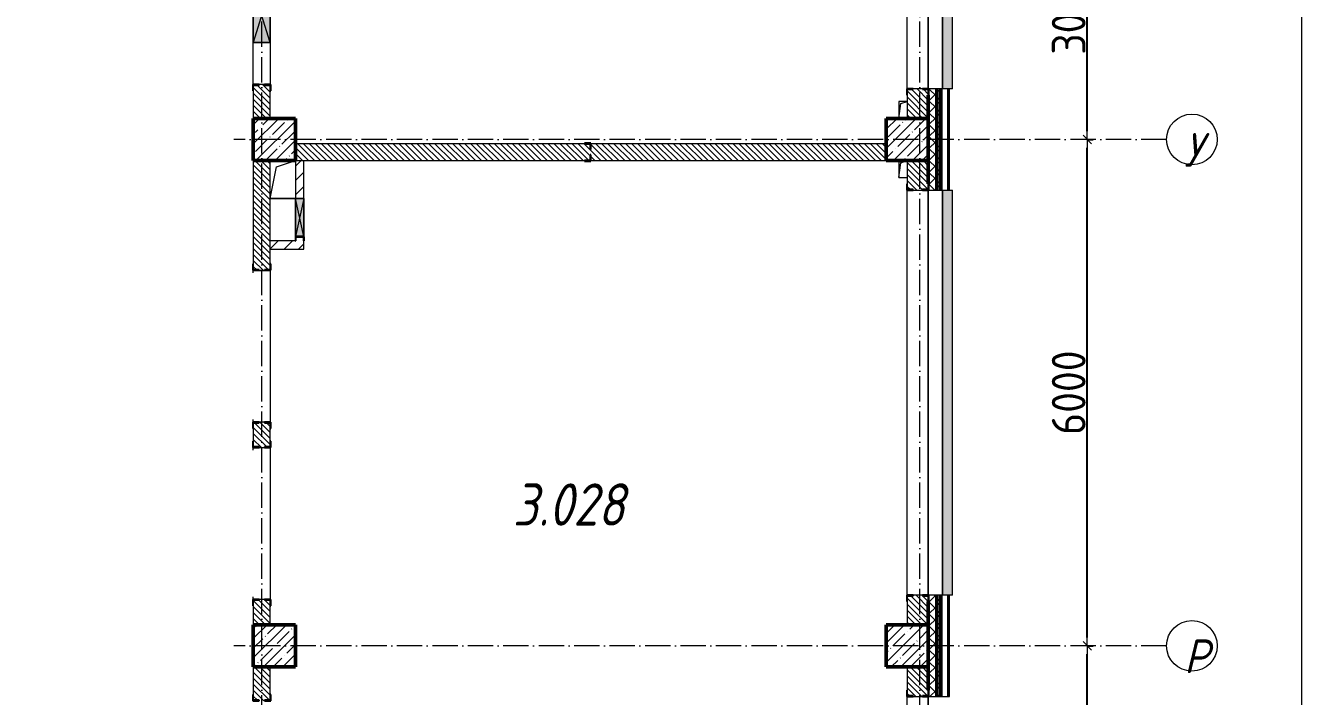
# Model space of a CAD drawing. Header units: millimetres. Extents: x -213536 to 1564669, y -45299 to 942238.
# Drawn here: x 232979 to 248102, y 486747 to 494697 of the extents above; entities that cross this region are included whole.
import ezdxf

# ---------------------------------------------------------------- set-up
doc = ezdxf.new("R2010")
doc.units = ezdxf.units.MM
doc.linetypes.add('50_200_ШТРИХ_1Т_ш5_п1_п1_', pattern=[700, 500, -100, 0, -100])
for name, color, linetype, lineweight in [('A-____-____-DIMS', 7, 'Continuous', 9), ('A-DETL-GENF-OTLN', 7, 'Continuous', 9), ('A-FLOR-____-OTLN', 7, 'Continuous', 9), ('A-GENM-____-MCUT', 7, 'Continuous', 25), ('A-GENM-____-OTLN', 7, 'Continuous', 9), ('A-GENM-____-OTLN-1', 7, 'Continuous', 25), ('A-GLAZ-____-OTLN', 7, 'Continuous', 9), ('A-WALL-____-MCUT-2', 7, 'Continuous', 50), ('A-WALL-____-MCUT-3', 7, 'Continuous', 9), ('A-WALL-____-OTLN', 7, 'Continuous', 9), ('A-WALL-____-PATT-1', 7, 'Continuous', 9), ('A-WALL-FNSH-MCUT-1', 7, 'Continuous', 9), ('I-WALL-____-OTLN', 7, 'Continuous', 9), ('S-COLS-____-MCUT', 7, 'Continuous', 50), ('S-COLS-____-OTLN', 7, 'Continuous', 9), ('S-GRID-____-IDEN', 7, 'Continuous', 9), ('S-GRID-____-OTLN-1', 7, '50_200_ШТРИХ_1Т_ш5_п1_п1_', 9), ('Марки помещений', 7, 'Continuous', 9)]:
    doc.layers.add(name, color=color, linetype=linetype, lineweight=lineweight)
doc.layers.add('A-GLAZ-____-OTLN-1', color=7, linetype='Continuous', lineweight=9, true_color=0xc0c0c0)
doc.styles.add('ISOCPEUR_I', font='isocpeui.ttf', dxfattribs={"width": 0.9, "height": 2.5})
doc.styles.add('ISOCPEUR_I_2', font='isocpeui.ttf', dxfattribs={"width": 0.85, "height": 2.3})
doc.styles.add('СПДС', font='isocpeur.ttf', dxfattribs={"width": 0.9})
doc.dimstyles.new('Размера А3', dxfattribs={"dimtxt": 200, "dimasz": 100, "dimexe": 70, "dimexo": 100, "dimgap": 20, "dimtad": 1, "dimdec": 0, "dimrnd": 10, "dimzin": 0, "dimdsep": 46, "dimtxsty": 'СПДС', "dimblk": 'ARROWHEAD_6', "dimcen": 1, "dimclrd": 256, "dimclre": 256, "dimclrt": 256, "dimazin": 0, "dimtfac": 1, "dimtdec": 0, "dimtmove": 2, "dimatfit": 3, "dimfxl": 1, "dimtolj": 1, "dimtzin": 0, "dimarcsym": 0})
pattern_1 = [(45, (142429.06, 459015.94), (-70.71068, 70.71068), []), (135, (142429.06, 459015.94), (-70.71068, -70.71068), [])]
pattern_2 = [(135, (142429.057, 459015.94), (-35.35534, -35.35534), [])]
pattern_3 = [(45, (142429.06, 459015.94), (-84.85281, 84.85281), [])]

# ---------------------------------------------------------------- blocks, each defined once
blk = doc.blocks.new('BSC_Колонна _Прямоугольная - 500х500-V33-АР1_План отверстий 3 этажа в осях 1-64_А-ГГ')
at = {"layer": 'S-COLS-____-OTLN'}
h = blk.add_hatch(dxfattribs=at)
h.set_pattern_fill('FP_70', color=256, style=0, pattern_type=2)
h.set_pattern_definition([(45, (-101000, -34331.04), (-114.04925, 114.04925), []), (45, (-100885.95, -34331.04), (-114.04925, 114.04925), [201.613, -40.323, 3.353, -36.97])])
h.paths.add_polyline_path([(-250, -250), (250, -250), (250, 250), (-250, 250), (-250, -56)], flags=0)
at = {"layer": 'S-COLS-____-MCUT'}
for p, q in [((250, 250), (-250, 250)), ((-250, 250), (-250, -250)), ((250, -250), (250, 250)), ((-250, -250), (250, -250))]:
    blk.add_line(p, q, dxfattribs=at)
blk = doc.blocks.new('BSC_Колонна _Прямоугольная - 500х500-V34-АР1_План отверстий 3 этажа в осях 1-64_А-ГГ')
at = {"layer": 'S-COLS-____-OTLN'}
h = blk.add_hatch(dxfattribs=at)
h.set_pattern_fill('FP_71', color=256, style=0, pattern_type=2)
h.set_pattern_definition([(45, (-93500, -34331.04), (-114.04925, 114.04925), []), (45, (-93385.95, -34331.04), (-114.04925, 114.04925), [201.613, -40.323, 3.353, -36.97])])
h.paths.add_polyline_path([(-250, -250), (250, -250), (250, 250), (-250, 250)], flags=0)
at = {"layer": 'S-COLS-____-MCUT'}
for p, q in [((250, 250), (-250, 250)), ((-250, 250), (-250, -250)), ((250, -250), (250, 250)), ((-250, -250), (250, -250))]:
    blk.add_line(p, q, dxfattribs=at)
blk = doc.blocks.new('BSC_Колонна _Прямоугольная - 500х500-V39-АР1_План отверстий 3 этажа в осях 1-64_А-ГГ')
at = {"layer": 'S-COLS-____-OTLN'}
h = blk.add_hatch(dxfattribs=at)
h.set_pattern_fill('FP_76', color=256, style=0, pattern_type=2)
h.set_pattern_definition([(45, (-101000, -28331.04), (-114.04925, 114.04925), []), (45, (-100885.95, -28331.04), (-114.04925, 114.04925), [201.613, -40.323, 3.353, -36.97])])
h.paths.add_polyline_path([(-250, -250), (250, -250), (250, 250), (-250, 250), (-250, -76)], flags=0)
at = {"layer": 'S-COLS-____-MCUT'}
for p, q in [((250, 250), (-250, 250)), ((-250, 250), (-250, -250)), ((250, -250), (250, 250)), ((-250, -250), (250, -250))]:
    blk.add_line(p, q, dxfattribs=at)
blk = doc.blocks.new('BSC_Колонна _Прямоугольная - 500х500-V40-АР1_План отверстий 3 этажа в осях 1-64_А-ГГ')
at = {"layer": 'S-COLS-____-OTLN'}
h = blk.add_hatch(dxfattribs=at)
h.set_pattern_fill('FP_77', color=256, style=0, pattern_type=2)
h.set_pattern_definition([(45, (-93500, -28331.04), (-114.04925, 114.04925), []), (45, (-93385.95, -28331.04), (-114.04925, 114.04925), [201.613, -40.323, 3.353, -36.97])])
h.paths.add_polyline_path([(-250, -250), (250, -250), (250, 250), (-250, 250), (-250, -76)], flags=0)
at = {"layer": 'S-COLS-____-MCUT'}
for p, q in [((250, 250), (-250, 250)), ((-250, 250), (-250, -250)), ((250, -250), (250, 250)), ((-250, -250), (250, -250))]:
    blk.add_line(p, q, dxfattribs=at)
blk = doc.blocks.new('Фахверк_СКБ_Уголок - 250_2700-27497298-АР1_План отверстий 3 этажа в осях 1-64_А-ГГ')
at = {"layer": 'A-GENM-____-MCUT'}
for p, q in [((200, 181), (125, 181)), ((125, 181), (125, 106)), ((131, 106), (131, 175)), ((131, 175), (200, 175)), ((200, 175), (200, 181)), ((125, 106), (131, 106)), ((131, -6), (125, -6)), ((125, -6), (125, -81)), ((125, -81), (200, -81)), ((131, -75), (131, -6)), ((200, -75), (131, -75)), ((200, -81), (200, -75))]:
    blk.add_line(p, q, dxfattribs=at)
blk = doc.blocks.new('Фахверк_СКБ_Уголок - 200_3550-28267367-АР1_План отверстий 3 этажа в осях 1-64_А-ГГ')
at = {"layer": 'A-GENM-____-MCUT'}
for p, q in [((200, 156), (125, 156)), ((125, 156), (125, 81)), ((200, 150), (200, 156)), ((125, 81), (131, 81)), ((131, 19), (125, 19)), ((125, 19), (125, -56)), ((131, 81), (131, 150)), ((131, 150), (200, 150)), ((131, -50), (131, 19)), ((125, -56), (200, -56)), ((200, -50), (131, -50)), ((200, -56), (200, -50))]:
    blk.add_line(p, q, dxfattribs=at)
blk = doc.blocks.new('154_Стойка_СКБ_Уголок - СМ-2480_200-28346303-АР1_План отверстий 3 этажа в осях 1-64_А-ГГ')
at = {"layer": 'A-GENM-____-MCUT'}
for p, q in [((125, 156), (125, 81)), ((200, 156), (125, 156)), ((200, 150), (200, 156)), ((125, 81), (131, 81)), ((131, 19), (125, 19)), ((125, 19), (125, -56)), ((131, 81), (131, 150)), ((131, 150), (200, 150)), ((131, -50), (131, 19)), ((125, -56), (200, -56)), ((200, -50), (131, -50)), ((200, -56), (200, -50))]:
    blk.add_line(p, q, dxfattribs=at)
blk = doc.blocks.new('Стойка_Влож_Полоса боковая - Полоса-28213942-АР1_План отверстий 3 этажа в осях 1-64_А-ГГ')
at = {"layer": 'A-GENM-____-OTLN'}
for p, q in [((-5, 60), (0, 60)), ((-5, -60), (-5, 60)), ((0, 31), (0, -31)), ((0, -60), (-5, -60))]:
    blk.add_line(p, q, dxfattribs=at)
blk = doc.blocks.new('Фахверк_СКБ_Уголок - 200_3960-28268576-АР1_План отверстий 3 этажа в осях 1-64_А-ГГ')
at = {"layer": 'A-GENM-____-MCUT'}
for p, q in [((200, 156), (125, 156)), ((125, 156), (125, 81)), ((200, 150), (200, 156)), ((125, 81), (131, 81)), ((131, 19), (125, 19)), ((125, 19), (125, -56)), ((131, 81), (131, 150)), ((131, 150), (200, 150)), ((131, -50), (131, 19)), ((125, -56), (200, -56)), ((200, -50), (131, -50)), ((200, -56), (200, -50))]:
    blk.add_line(p, q, dxfattribs=at)
blk = doc.blocks.new('Фахверк_СКБ_Уголок - 200_3960_зеркало-28268689-АР1_План отверстий 3 этажа в осях 1-64_А-ГГ')
at = {"layer": 'A-GENM-____-MCUT'}
for p, q in [((200, 156), (125, 156)), ((125, 156), (125, 81)), ((200, 150), (200, 156)), ((125, 81), (131, 81)), ((131, 19), (125, 19)), ((125, 19), (125, -56)), ((131, 81), (131, 150)), ((131, 150), (200, 150)), ((131, -50), (131, 19)), ((125, -56), (200, -56)), ((200, -50), (131, -50)), ((200, -56), (200, -50))]:
    blk.add_line(p, q, dxfattribs=at)
blk = doc.blocks.new('AR_Отверстие прямоугольное _в плите_ - AR_Отверстие прямоугольное _в плите_-V179-АР1_План отверстий 3 этажа в осях 1-64_А-ГГ')
at = {"layer": 'A-GENM-____-OTLN'}
for p, q in [((50, 100), (-50, 100)), ((-50, 100), (-50, -100)), ((-50, -100), (-25, 75)), ((-25, 75), (50, 100))]:
    blk.add_line(p, q, dxfattribs=at)
blk = doc.blocks.new('AR_Отверстие прямоугольное _в плите_ - AR_Отверстие прямоугольное _в плите_-V178-АР1_План отверстий 3 этажа в осях 1-64_А-ГГ')
at = {"layer": 'A-GENM-____-OTLN'}
for p, q in [((-50, 100), (-50, -100)), ((-50, -100), (-25, 75)), ((-25, 75), (50, 100)), ((-50, -100), (50, -100))]:
    blk.add_line(p, q, dxfattribs=at)
blk = doc.blocks.new('AR_Отверстие прямоугольное _в плите_ - AR_Отверстие прямоугольное _в плите_-30552603-АР1_План отверстий 3 этажа в осях 1-64_А-ГГ')
at = {"layer": 'A-GENM-____-OTLN'}
for p, q in [((-75, 150), (150, 225)), ((-150, -225), (-75, 150)), ((-150, -225), (150, -225))]:
    blk.add_line(p, q, dxfattribs=at)
blk = doc.blocks.new('Отлив_СКБ - Отлив витража_120_НВФ-31885688-АР1_План отверстий 3 этажа в осях 1-64_А-ГГ')
at = {"layer": 'A-GLAZ-____-OTLN-1'}
for points in [[(4275, -2), (4800, -2), (4800, 0), (0, 0), (0, -2), (740, -2)], [(4275, -120), (4800, -120), (4800, -2), (0, -2), (0, -120), (740, -120)]]:
    blk.add_hatch(color=256, dxfattribs=at).paths.add_polyline_path(points, flags=0)
at = {"layer": 'A-GLAZ-____-OTLN'}
for p, q in [((0, 0), (4800, 0)), ((4800, -2), (0, -2)), ((0, -120), (0, -83)), ((0, -120), (4800, -120)), ((4800, -83), (4800, -120))]:
    blk.add_line(p, q, dxfattribs=at)
blk = doc.blocks.new('Отлив_СКБ - Отлив витража_120_НВФ-31885687-АР1_План отверстий 3 этажа в осях 1-64_А-ГГ')
at = {"layer": 'A-GLAZ-____-OTLN-1'}
for points in [[(0, 0), (0, -2), (1800, -2), (1800, 0), (534, 0)], [(0, -2), (0, -120), (1800, -120), (1800, -2), (534, -2)]]:
    blk.add_hatch(color=256, dxfattribs=at).paths.add_polyline_path(points, flags=0)
at = {"layer": 'A-GLAZ-____-OTLN'}
for p, q in [((0, 0), (1800, 0)), ((1800, -2), (0, -2)), ((0, -120), (0, -83)), ((0, -120), (1800, -120)), ((1800, -83), (1800, -120))]:
    blk.add_line(p, q, dxfattribs=at)
blk = doc.blocks.new('AR_Отверстие прямоугольное _в стене_ - AR_Отверстие прямоугольное _в стене__ОВ-36951366-АР1_План отверстий 3 этажа в осях 1-64_А-ГГ')
at = {"layer": 'A-GLAZ-____-OTLN'}
blk.add_hatch(color=256, dxfattribs=at).paths.add_polyline_path([(225, 50), (-225, 50), (-225, -50), (225, -50), (225, 47)], flags=0)
at = {"layer": 'A-DETL-GENF-OTLN'}
for p, q in [((-225, -50), (-225, 50)), ((-225, 50), (225, 50)), ((225, 50), (-225, -50)), ((-225, 50), (225, -50)), ((225, 50), (-225, 50)), ((-225, 50), (-225, -50)), ((225, -50), (-225, -50)), ((-225, -50), (225, -50))]:
    blk.add_line(p, q, dxfattribs=at)
blk = doc.blocks.new('AR_Отверстие прямоугольное _в стене_ - AR_Отверстие прямоугольное _в стене__ОВ-36945931-АР1_План отверстий 3 этажа в осях 1-64_А-ГГ')
at = {"layer": 'A-GLAZ-____-OTLN'}
blk.add_hatch(color=256, dxfattribs=at).paths.add_polyline_path([(325, 100), (-325, 100), (-325, -100), (325, -100)], flags=0)
at = {"layer": 'A-DETL-GENF-OTLN'}
for p, q in [((-325, -100), (-325, 100)), ((-325, 100), (325, 100)), ((325, 100), (-325, -100)), ((-325, 100), (325, -100)), ((325, 100), (-325, 100)), ((-325, 100), (-325, -100)), ((325, 100), (325, -100)), ((325, -100), (325, 100)), ((325, -100), (-325, -100)), ((-325, -100), (325, -100))]:
    blk.add_line(p, q, dxfattribs=at)
blk = doc.blocks.new('154_Фахверк_СКБ_Швеллер - Тип_100_3960_зеркало-28515619-АР1_План отверстий 3 этажа в осях 1-64_А-ГГ')
at = {"layer": 'A-GENM-____-MCUT'}
for p, q in [((175, 50), (125, 50)), ((125, 50), (125, -50)), ((128, 47), (175, 47)), ((128, -47), (128, 47)), ((175, 47), (175, 50)), ((125, -50), (175, -50)), ((175, -47), (128, -47)), ((175, -50), (175, -47))]:
    blk.add_line(p, q, dxfattribs=at)
blk = doc.blocks.new('Ось сетки - Круг_Ø6_00__ISO-2_5_0_9K_-25732049-АР1_План отверстий 3 этажа в осях 1-64_А-ГГ')
at = {"layer": 'S-GRID-____-IDEN'}
blk.add_circle((0, 0), 3, dxfattribs=at)
blk = doc.blocks.new('ARROWHEAD_6')
at = {"color": 0, "linetype": 'Continuous'}
for p, q in [((0, 0), (-1, 0)), ((-0.5, -0.5), (0.5, 0.5))]:
    blk.add_line(p, q, dxfattribs=at)
blk = doc.blocks.new('*D2965')
at = {"layer": 'A-____-____-DIMS', "lineweight": -2, "transparency": 16777216}
for p, q in [((245557, 487347), (245633, 487347)), ((245563, 484447), (245563, 487247)), ((245557, 484347), (245633, 484347))]:
    blk.add_line(p, q, dxfattribs=at)
at = {"layer": 'Defpoints', "color": 0, "lineweight": 50, "transparency": 16777216}
for p in [(245457, 487347), (245563, 487347), (245457, 484347)]:
    blk.add_point(p, dxfattribs=at)
at = {"layer": 'A-____-____-DIMS', "lineweight": -2, "transparency": 16777216, "xscale": 100, "yscale": 100, "zscale": 100}
for p, rotation in [((245563, 487347), 90), ((245563, 484347), 270)]:
    blk.add_blockref('ARROWHEAD_6', p, dxfattribs=dict(at, rotation=rotation))
at = {"layer": 'A-____-____-DIMS', "transparency": 16777216, "insert": (245343, 485847), "char_height": 400, "attachment_point": 5, "rotation": 90, "style": 'СПДС'}
blk.add_mtext('\\A1;3000', dxfattribs=at)
blk = doc.blocks.new('*D2966')
at = {"layer": 'A-____-____-DIMS', "lineweight": -2, "transparency": 16777216}
for p, q in [((245557, 493347), (245633, 493347)), ((245563, 487447), (245563, 493247)), ((245557, 487347), (245633, 487347))]:
    blk.add_line(p, q, dxfattribs=at)
at = {"layer": 'Defpoints', "color": 0, "lineweight": 50, "transparency": 16777216}
for p in [(245457, 493347), (245563, 493347), (245457, 487347)]:
    blk.add_point(p, dxfattribs=at)
at = {"layer": 'A-____-____-DIMS', "lineweight": -2, "transparency": 16777216, "xscale": 100, "yscale": 100, "zscale": 100}
for p, rotation in [((245563, 493347), 90), ((245563, 487347), 270)]:
    blk.add_blockref('ARROWHEAD_6', p, dxfattribs=dict(at, rotation=rotation))
at = {"layer": 'A-____-____-DIMS', "transparency": 16777216, "insert": (245343, 490347), "char_height": 400, "attachment_point": 5, "rotation": 90, "style": 'СПДС'}
blk.add_mtext('\\A1;6000', dxfattribs=at)
blk = doc.blocks.new('*D2967')
at = {"layer": 'A-____-____-DIMS', "lineweight": -2, "transparency": 16777216}
for p, q in [((245557, 496347), (245633, 496347)), ((245563, 493447), (245563, 496247)), ((245557, 493347), (245633, 493347))]:
    blk.add_line(p, q, dxfattribs=at)
at = {"layer": 'Defpoints', "color": 0, "lineweight": 50, "transparency": 16777216}
for p in [(245457, 496347), (245563, 496347), (245457, 493347)]:
    blk.add_point(p, dxfattribs=at)
at = {"layer": 'A-____-____-DIMS', "lineweight": -2, "transparency": 16777216, "xscale": 100, "yscale": 100, "zscale": 100}
for p, rotation in [((245563, 496347), 90), ((245563, 493347), 270)]:
    blk.add_blockref('ARROWHEAD_6', p, dxfattribs=dict(at, rotation=rotation))
at = {"layer": 'A-____-____-DIMS', "transparency": 16777216, "insert": (245343, 494847), "char_height": 400, "attachment_point": 5, "rotation": 90, "style": 'СПДС'}
blk.add_mtext('\\A1;3000', dxfattribs=at)

msp = doc.modelspace()

# ---------------------------------------------------------------- hatches: boundary and pattern name
at = {"layer": 'A-WALL-____-PATT-1'}
h = msp.add_hatch(dxfattribs=at)
h.set_pattern_fill('FP_1', color=256, style=0, pattern_type=2)
h.set_pattern_definition(pattern_1)
h.paths.add_polyline_path([(243779.1, 456997), (243779.1, 457947), (243685.1, 457947), (243685.1, 457872), (243679.1, 457872), (243679.1, 456997)], flags=0)
h.paths.add_polyline_path([(243685.1, 459747), (243779.1, 459747), (243779.1, 460947), (243685.1, 460947), (243685.1, 460872), (243679.1, 460872), (243679.1, 459822), (243685.1, 459822), (243685.1, 459750)], flags=0)
h.paths.add_polyline_path([(243779.1, 462747), (243779.1, 463947), (243685.1, 463947), (243685.1, 463872), (243679.1, 463872), (243679.1, 462822), (243685.1, 462822), (243685.1, 462747)], flags=0)
h.paths.add_polyline_path([(243779.1, 465747), (243779.1, 466947), (243685.1, 466947), (243685.1, 466872), (243679.1, 466872), (243679.1, 465822), (243685.1, 465822), (243685.1, 465747)], flags=0)
h.paths.add_polyline_path([(243685.1, 468747), (243779.1, 468747), (243779.1, 469947), (243685.1, 469947), (243685.1, 469872), (243679.1, 469872), (243679.1, 468822), (243685.1, 468822), (243685.1, 468753)], flags=0)
h.paths.add_polyline_path([(243685.1, 474747), (243779.1, 474747), (243779.1, 475947), (243685.1, 475947), (243685.1, 475872), (243679.1, 475872), (243679.1, 474822), (243685.1, 474822), (243685.1, 474753)], flags=0)
h.paths.add_polyline_path([(243685.1, 477747), (243779.1, 477747), (243779.1, 478947), (243685.1, 478947), (243685.1, 478872), (243679.1, 478872), (243679.1, 477822), (243685.1, 477822), (243685.1, 477753)], flags=0)
h.paths.add_polyline_path([(243779.1, 480747), (243779.1, 481947), (243685.1, 481947), (243685.1, 481872), (243679.1, 481872), (243679.1, 480822), (243685.1, 480822), (243685.1, 480747)], flags=0)
h.paths.add_polyline_path([(243685.1, 483747), (243779.1, 483747), (243779.1, 484947), (243685.1, 484947), (243685.1, 484872), (243679.1, 484872), (243679.1, 483822), (243685.1, 483822), (243685.1, 483753)], flags=0)
h.paths.add_polyline_path([(243779.1, 486747), (243779.1, 487947), (243685.1, 487947), (243685.1, 487872), (243679.1, 487872), (243679.1, 486822), (243685.1, 486822), (243685.1, 486747)], flags=0)
h.paths.add_polyline_path([(243779.1, 492747), (243779.1, 493947), (243685.1, 493947), (243685.1, 493872), (243679.1, 493872), (243679.1, 492822), (243685.1, 492822), (243685.1, 492747)], flags=0)
h.paths.add_polyline_path([(243685.1, 495747), (243779.1, 495747), (243779.1, 496947), (243685.1, 496947), (243685.1, 496872), (243679.1, 496872), (243679.1, 495822), (243685.1, 495822), (243685.1, 495753)], flags=0)
h.paths.add_polyline_path([(243779.1, 498747), (243779.1, 499947), (243685.1, 499947), (243685.1, 499872), (243679.1, 499872), (243679.1, 498822), (243685.1, 498822), (243685.1, 498747)], flags=0)
h.paths.add_polyline_path([(243779.1, 504747), (243779.1, 505812), (243679.1, 505812), (243679.1, 504822), (243685.1, 504822), (243685.1, 504747)], flags=0)
h = msp.add_hatch(dxfattribs=at)
h.set_pattern_fill('FP_1', color=256, style=0, pattern_type=2)
h.set_pattern_definition(pattern_1)
h.paths.add_polyline_path([(243779.1, 456947), (243829.1, 456947), (243829.1, 457947), (243779.1, 457947), (243779.1, 456997)], flags=0)
h.paths.add_polyline_path([(243779.1, 459747), (243829.1, 459747), (243829.1, 460947), (243779.1, 460947), (243779.1, 459750)], flags=0)
h.paths.add_polyline_path([(243829.1, 462747), (243829.1, 463947), (243779.1, 463947), (243779.1, 462747)], flags=0)
h.paths.add_polyline_path([(243829.1, 465747), (243829.1, 466947), (243779.1, 466947), (243779.1, 465747)], flags=0)
h.paths.add_polyline_path([(243779.1, 468747), (243829.1, 468747), (243829.1, 469947), (243779.1, 469947), (243779.1, 469210.3)], flags=0)
h.paths.add_polyline_path([(243779.1, 474747), (243829.1, 474747), (243829.1, 475947), (243779.1, 475947), (243779.1, 475230.5)], flags=0)
h.paths.add_polyline_path([(243829.1, 477747), (243829.1, 478947), (243779.1, 478947), (243779.1, 477747)], flags=0)
h.paths.add_polyline_path([(243829.1, 480747), (243829.1, 481947), (243779.1, 481947), (243779.1, 480747)], flags=0)
h.paths.add_polyline_path([(243779.1, 483747), (243829.1, 483747), (243829.1, 484947), (243779.1, 484947), (243779.1, 483830.8)], flags=0)
h.paths.add_polyline_path([(243779.1, 486747), (243829.1, 486747), (243829.1, 487947), (243779.1, 487947), (243779.1, 487271)], flags=0)
h.paths.add_polyline_path([(243779.1, 492747), (243829.1, 492747), (243829.1, 493947), (243779.1, 493947), (243779.1, 493291.2)], flags=0)
h.paths.add_polyline_path([(243829.1, 495747), (243829.1, 496947), (243779.1, 496947), (243779.1, 495747)], flags=0)
h.paths.add_polyline_path([(243779.1, 498747), (243829.1, 498747), (243829.1, 499947), (243779.1, 499947), (243779.1, 499311.4)], flags=0)
h.paths.add_polyline_path([(243779.1, 504747), (243829.1, 504747), (243829.1, 505812), (243779.1, 505812), (243779.1, 505331.6)], flags=0)
h = msp.add_hatch(dxfattribs=at)
h.set_pattern_fill('FP_3', color=256, style=0, pattern_type=2)
h.set_pattern_definition([(45, (142429.06, 459015.94), (-85.53659, 85.53659), []), (45, (142486.08, 459015.94), (-85.53659, 85.53659), [])])
h.paths.add_polyline_path([(243909.1, 456847), (243929.1, 456847), (243929.1, 457947), (243909.1, 457947), (243909.1, 456867)], flags=0)
h.paths.add_polyline_path([(243929.1, 459747), (243929.1, 460947), (243909.1, 460947), (243909.1, 459747)], flags=0)
h.paths.add_polyline_path([(243909.1, 462747), (243929.1, 462747), (243929.1, 463947), (243909.1, 463947), (243909.1, 463190.1)], flags=0)
h.paths.add_polyline_path([(243909.1, 465747), (243929.1, 465747), (243929.1, 466947), (243909.1, 466947), (243909.1, 465770.2)], flags=0)
h.paths.add_polyline_path([(243929.1, 468747), (243929.1, 469947), (243909.1, 469947), (243909.1, 468747)], flags=0)
h.paths.add_polyline_path([(243929.1, 474747), (243929.1, 475947), (243909.1, 475947), (243909.1, 474747)], flags=0)
h.paths.add_polyline_path([(243929.1, 477747), (243929.1, 478947), (243909.1, 478947), (243909.1, 477747)], flags=0)
h.paths.add_polyline_path([(243929.1, 480747), (243929.1, 481947), (243909.1, 481947), (243909.1, 480747)], flags=0)
h.paths.add_polyline_path([(243909.1, 483747), (243929.1, 483747), (243929.1, 484947), (243909.1, 484947), (243909.1, 483830.8)], flags=0)
h.paths.add_polyline_path([(243929.1, 486747), (243929.1, 487947), (243909.1, 487947), (243909.1, 486747)], flags=0)
h.paths.add_polyline_path([(243929.1, 492747), (243929.1, 493947), (243909.1, 493947), (243909.1, 492747)], flags=0)
h.paths.add_polyline_path([(243909.1, 495747), (243929.1, 495747), (243929.1, 496947), (243909.1, 496947), (243909.1, 495871.3)], flags=0)
h.paths.add_polyline_path([(243929.1, 498747), (243929.1, 499947), (243909.1, 499947), (243909.1, 498747)], flags=0)
h.paths.add_polyline_path([(243929.1, 504747), (243929.1, 505812), (243909.1, 505812), (243909.1, 504747)], flags=0)
h = msp.add_hatch(dxfattribs=at)
h.set_pattern_fill('FP_6', color=256, style=0, pattern_type=2)
h.set_pattern_definition(pattern_2)
h.paths.add_polyline_path([(235679.1, 493597), (235879.1, 493597), (235879.1, 493991), (235810.1, 493991), (235810.1, 493997), (235748.1, 493997), (235748.1, 493991), (235679.1, 493991), (235679.1, 493922)], flags=0)
h.paths.add_polyline_path([(235810.1, 495697), (235810.1, 495703), (235879.1, 495703), (235879.1, 496097), (235679.1, 496097), (235679.1, 495703), (235748.1, 495703), (235748.1, 495697)], flags=0)
h = msp.add_hatch(dxfattribs=at)
h.set_pattern_fill('FP_6', color=256, style=0, pattern_type=2)
h.set_pattern_definition(pattern_2)
h.paths.add_polyline_path([(243610.1, 493597), (243679.1, 493597), (243679.1, 493941), (243610.1, 493941), (243610.1, 493947), (243498.1, 493947), (243498.1, 493941), (243429.1, 493941), (243429.1, 493597)], flags=0)
h.paths.add_polyline_path([(243610.1, 495747), (243610.1, 495753), (243679.1, 495753), (243679.1, 496097), (243429.1, 496097), (243429.1, 495753), (243498.1, 495753), (243498.1, 495747)], flags=0)
h = msp.add_hatch(dxfattribs=at)
h.set_pattern_fill('FP_6', color=256, style=0, pattern_type=2)
h.set_pattern_definition(pattern_2)
h.paths.add_polyline_path([(243160.8, 493097), (243179.1, 493097), (243179.1, 493297), (239679.1, 493297), (239679.1, 493228), (239673.1, 493228), (239673.1, 493297), (236179.1, 493297), (236179.1, 493097), (239673.1, 493097), (239673.1, 493166), (239679.1, 493166), (239679.1, 493097), (241393.4, 493097)], flags=0)
h = msp.add_hatch(dxfattribs=at)
h.set_pattern_fill('FP_6', color=256, style=0, pattern_type=2)
h.set_pattern_definition(pattern_2)
h.paths.add_polyline_path([(235879.1, 487597), (235879.1, 487891), (235810.1, 487891), (235810.1, 487897), (235748.1, 487897), (235748.1, 487891), (235679.1, 487891), (235679.1, 487597)], flags=0)
h.paths.add_polyline_path([(235748.1, 489697), (235810.1, 489697), (235810.1, 489703), (235879.1, 489703), (235879.1, 489991), (235810.1, 489991), (235810.1, 489997), (235748.1, 489997), (235748.1, 489991), (235679.1, 489991), (235679.1, 489703), (235748.1, 489703)], flags=0)
h.paths.add_polyline_path([(235748.1, 491797), (235810.1, 491797), (235810.1, 491803), (235879.1, 491803), (235879.1, 493097), (235679.1, 493097), (235679.1, 491803), (235748.1, 491803)], flags=0)
h = msp.add_hatch(dxfattribs=at)
h.set_pattern_fill('FP_4', color=256, style=0, pattern_type=2)
h.set_pattern_definition(pattern_3)
h.paths.add_polyline_path([(236276.1, 492147), (236276.1, 492194), (236182.1, 492194), (236182.1, 492147), (236229.1, 492147)], flags=0)
h.paths.add_polyline_path([(236179.1, 492647), (236279.1, 492647), (236279.1, 493097), (236179.1, 493097)], flags=0)
h = msp.add_hatch(dxfattribs=at)
h.set_pattern_fill('FP_6', color=256, style=0, pattern_type=2)
h.set_pattern_definition(pattern_2)
h.paths.add_polyline_path([(243429.1, 487597), (243679.1, 487597), (243679.1, 487941), (243610.1, 487941), (243610.1, 487947), (243498.1, 487947), (243498.1, 487941), (243429.1, 487941), (243429.1, 487872)], flags=0)
h.paths.add_polyline_path([(243498.1, 492747), (243610.1, 492747), (243610.1, 492753), (243679.1, 492753), (243679.1, 493097), (243429.1, 493097), (243429.1, 492753), (243498.1, 492753)], flags=0)
h = msp.add_hatch(dxfattribs=at)
h.set_pattern_fill('FP_4', color=256, style=0, pattern_type=2)
h.set_pattern_definition(pattern_3)
h.paths.add_polyline_path([(235879.1, 492047), (236279.1, 492047), (236279.1, 492147), (235879.1, 492147)], flags=0)
h = msp.add_hatch(dxfattribs=at)
h.set_pattern_fill('FP_6', color=256, style=0, pattern_type=2)
h.set_pattern_definition(pattern_2)
h.paths.add_polyline_path([(235839.1, 484597), (235879.1, 484597), (235879.1, 484991), (235810.1, 484991), (235810.1, 484997), (235748.1, 484997), (235748.1, 484991), (235679.1, 484991), (235679.1, 484597), (235719.1, 484597)], flags=0)
h.paths.add_polyline_path([(235748.1, 486697), (235810.1, 486697), (235810.1, 486703), (235879.1, 486703), (235879.1, 487097), (235679.1, 487097), (235679.1, 486703), (235748.1, 486703)], flags=0)
h = msp.add_hatch(dxfattribs=at)
h.set_pattern_fill('FP_6', color=256, style=0, pattern_type=2)
h.set_pattern_definition(pattern_2)
h.paths.add_polyline_path([(243429.1, 484597), (243679.1, 484597), (243679.1, 484941), (243610.1, 484941), (243610.1, 484947), (243498.1, 484947), (243498.1, 484941), (243429.1, 484941), (243429.1, 484690.9)], flags=0)
h.paths.add_polyline_path([(243610.1, 486747), (243610.1, 486753), (243679.1, 486753), (243679.1, 487097), (243429.1, 487097), (243429.1, 486753), (243498.1, 486753), (243498.1, 486747)], flags=0)

# ---------------------------------------------------------------- linework, layer by layer
at = {"color": 1, "lineweight": 0}
msp.add_lwpolyline([(134866.3, 551818.7), (248102.3, 551818.7), (248102.3, 452990.7), (134866.3, 452990.7)], close=True, dxfattribs=at)
at = {"layer": 'A-FLOR-____-OTLN'}
msp.add_line((236179.1, 492647), (235879.1, 492647), dxfattribs=at)
at = {"layer": 'A-WALL-____-MCUT-2'}
for p, q in [((243779.1, 492747), (243779.1, 493947)), ((243829.1, 492747), (243829.1, 493947)), ((243679.1, 493872), (243679.1, 493597)), ((243679.1, 493097), (243679.1, 492822)), ((243679.1, 487872), (243679.1, 487597)), ((243679.1, 487597), (243679.1, 487872)), ((243779.1, 486747), (243779.1, 487947)), ((243829.1, 486747), (243829.1, 487947)), ((243679.1, 487097), (243679.1, 486822)), ((243679.1, 486822), (243679.1, 487097))]:
    msp.add_line(p, q, dxfattribs=at)
at = {"layer": 'A-WALL-____-MCUT-3'}
for p, q in [((235679.1, 493922), (235679.1, 493597)), ((235879.1, 493597), (235879.1, 493922)), ((243610.1, 493947), (243498.1, 493947)), ((243909.1, 493947), (243685.1, 493947)), ((243909.1, 492747), (243909.1, 493947)), ((243429.1, 493872), (243429.1, 493597)), ((239604.1, 493297), (236179.1, 493297)), ((243179.1, 493297), (239679.1, 493297)), ((235679.1, 493097), (235679.1, 491872)), ((235879.1, 491872), (235879.1, 493097)), ((236179.1, 493097), (239604.1, 493097)), ((239679.1, 493097), (243179.1, 493097)), ((243429.1, 493097), (243429.1, 492822)), ((243498.1, 492747), (243610.1, 492747)), ((243685.1, 492747), (243909.1, 492747)), ((235810.1, 489997), (235748.1, 489997)), ((235679.1, 489922), (235679.1, 489772)), ((235879.1, 489772), (235879.1, 489922)), ((235748.1, 489697), (235810.1, 489697)), ((235810.1, 487897), (235748.1, 487897)), ((243429.1, 487872), (243429.1, 487597)), ((243610.1, 487947), (243498.1, 487947)), ((243909.1, 487947), (243685.1, 487947)), ((243909.1, 486747), (243909.1, 487947)), ((235679.1, 487822), (235679.1, 487597)), ((235879.1, 487597), (235879.1, 487822)), ((235679.1, 487097), (235679.1, 486772)), ((235879.1, 486772), (235879.1, 487097)), ((243429.1, 487097), (243429.1, 486822)), ((243498.1, 486747), (243610.1, 486747)), ((243685.1, 486747), (243909.1, 486747))]:
    msp.add_line(p, q, dxfattribs=at)
at = {"layer": 'A-WALL-____-OTLN'}
for p, q in [((243429.1, 493947), (243429.1, 495747)), ((243679.1, 493947), (243679.1, 495747)), ((243679.1, 495747), (243679.1, 493947)), ((243429.1, 487947), (243429.1, 492747)), ((243679.1, 487947), (243679.1, 492747)), ((243679.1, 492747), (243679.1, 487947)), ((243429.1, 484947), (243429.1, 486747)), ((243679.1, 484947), (243679.1, 486747)), ((243679.1, 486747), (243679.1, 484947))]:
    msp.add_line(p, q, dxfattribs=at)
at = {"layer": 'A-WALL-FNSH-MCUT-1'}
for p, q in [((243929.1, 493947), (243909.1, 493947)), ((243909.1, 493947), (243909.1, 492747)), ((243929.1, 492747), (243929.1, 493947)), ((236179.1, 493097), (236179.1, 492647)), ((236179.1, 493097), (236179.1, 493097)), ((236279.1, 492647), (236279.1, 493097)), ((243909.1, 492747), (243929.1, 492747)), ((236179.1, 492147), (235879.1, 492147)), ((236279.1, 492047), (236279.1, 492147)), ((235879.1, 492047), (236279.1, 492047)), ((243929.1, 487947), (243909.1, 487947)), ((243909.1, 487947), (243909.1, 486747)), ((243929.1, 486747), (243929.1, 487947)), ((243909.1, 486747), (243929.1, 486747))]:
    msp.add_line(p, q, dxfattribs=at)
at = {"layer": 'I-WALL-____-OTLN'}
for p, q in [((235679.1, 493997), (235679.1, 494497)), ((235879.1, 494497), (235879.1, 493997)), ((235679.1, 491767), (235679.1, 491797)), ((235879.1, 491797), (235879.1, 489997)), ((235679.1, 489997), (235679.1, 490027)), ((235679.1, 489667), (235679.1, 489697)), ((235879.1, 489697), (235879.1, 487897)), ((235679.1, 487897), (235679.1, 487927))]:
    msp.add_line(p, q, dxfattribs=at)
at = {"layer": 'S-GRID-____-OTLN-1', "color": 251, "ltscale": 0.6, "true_color": 0x636466}
for p, q in [((235779.1, 454533.3), (235779.1, 508896.9)), ((243579.1, 454533.3), (243579.1, 508896.9)), ((246503.5, 493347), (235450.3, 493347)), ((246503.5, 487347), (235450.3, 487347))]:
    msp.add_line(p, q, dxfattribs=at)

# ---------------------------------------------------------------- block references
at = {"layer": 'A-GENM-____-OTLN'}
for p, rotation in [((235779.1, 493997), 269.9999999999999), ((235779.1, 491797), 89.99999999999991)]:
    msp.add_blockref('Стойка_Влож_Полоса боковая - Полоса-28213942-АР1_План отверстий 3 этажа в осях 1-64_А-ГГ', p, dxfattribs=dict(at, rotation=rotation))
for name, p in [('AR_Отверстие прямоугольное _в плите_ - AR_Отверстие прямоугольное _в плите_-V179-АР1_План отверстий 3 этажа в осях 1-64_А-ГГ', (243379.1, 493697)), ('AR_Отверстие прямоугольное _в плите_ - AR_Отверстие прямоугольное _в плите_-30552603-АР1_План отверстий 3 этажа в осях 1-64_А-ГГ', (236029.1, 492872)), ('AR_Отверстие прямоугольное _в плите_ - AR_Отверстие прямоугольное _в плите_-V178-АР1_План отверстий 3 этажа в осях 1-64_А-ГГ', (243379.1, 492997))]:
    msp.add_blockref(name, p, dxfattribs=at)
at = {"layer": 'A-GENM-____-OTLN-1'}
for name, p, rotation in [('154_Стойка_СКБ_Уголок - СМ-2480_200-28346303-АР1_План отверстий 3 этажа в осях 1-64_А-ГГ', (235729.1, 494122), 269.9999999999999), ('Фахверк_СКБ_Уголок - 250_2700-27497298-АР1_План отверстий 3 этажа в осях 1-64_А-ГГ', (243504.1, 494072), 269.9999999999999), ('Фахверк_СКБ_Уголок - 200_3550-28267367-АР1_План отверстий 3 этажа в осях 1-64_А-ГГ', (239804.1, 493247), 180), ('Фахверк_СКБ_Уголок - 250_2700-27497298-АР1_План отверстий 3 этажа в осях 1-64_А-ГГ', (243604.1, 492622), 89.9999999999999), ('154_Фахверк_СКБ_Швеллер - Тип_100_3960_зеркало-28515619-АР1_План отверстий 3 этажа в осях 1-64_А-ГГ', (236229.1, 492322), 270), ('154_Стойка_СКБ_Уголок - СМ-2480_200-28346303-АР1_План отверстий 3 этажа в осях 1-64_А-ГГ', (235829.1, 491672), 89.9999999999999), ('Фахверк_СКБ_Уголок - 200_3960-28268576-АР1_План отверстий 3 этажа в осях 1-64_А-ГГ', (235729.1, 490122), 269.9999999999999), ('Фахверк_СКБ_Уголок - 200_3960_зеркало-28268689-АР1_План отверстий 3 этажа в осях 1-64_А-ГГ', (235829.1, 489572), 89.9999999999999), ('Фахверк_СКБ_Уголок - 200_3960-28268576-АР1_План отверстий 3 этажа в осях 1-64_А-ГГ', (235729.1, 488022), 269.9999999999999), ('Фахверк_СКБ_Уголок - 250_2700-27497298-АР1_План отверстий 3 этажа в осях 1-64_А-ГГ', (243504.1, 488072), 269.9999999999999), ('Фахверк_СКБ_Уголок - 250_2700-27497298-АР1_План отверстий 3 этажа в осях 1-64_А-ГГ', (243604.1, 486622), 89.9999999999999), ('Фахверк_СКБ_Уголок - 200_3960-28268576-АР1_План отверстий 3 этажа в осях 1-64_А-ГГ', (235829.1, 486572), 89.9999999999999)]:
    msp.add_blockref(name, p, dxfattribs=dict(at, rotation=rotation))
at = {"layer": 'A-GLAZ-____-OTLN'}
for name, p, rotation in [('Отлив_СКБ - Отлив витража_120_НВФ-31885687-АР1_План отверстий 3 этажа в осях 1-64_А-ГГ', (243846.1, 493947), 90), ('AR_Отверстие прямоугольное _в стене_ - AR_Отверстие прямоугольное _в стене__ОВ-36945931-АР1_План отверстий 3 этажа в осях 1-64_А-ГГ', (235779.1, 494822), 269.9999999999999), ('Отлив_СКБ - Отлив витража_120_НВФ-31885688-АР1_План отверстий 3 этажа в осях 1-64_А-ГГ', (243846.1, 487947), 90), ('AR_Отверстие прямоугольное _в стене_ - AR_Отверстие прямоугольное _в стене__ОВ-36951366-АР1_План отверстий 3 этажа в осях 1-64_А-ГГ', (236229.1, 492422), 270)]:
    msp.add_blockref(name, p, dxfattribs=dict(at, rotation=rotation))
at = {"layer": 'S-COLS-____-OTLN'}
for name, p in [('BSC_Колонна _Прямоугольная - 500х500-V34-АР1_План отверстий 3 этажа в осях 1-64_А-ГГ', (235929.1, 493347)), ('BSC_Колонна _Прямоугольная - 500х500-V33-АР1_План отверстий 3 этажа в осях 1-64_А-ГГ', (243429.1, 493347)), ('BSC_Колонна _Прямоугольная - 500х500-V40-АР1_План отверстий 3 этажа в осях 1-64_А-ГГ', (235929.1, 487347)), ('BSC_Колонна _Прямоугольная - 500х500-V39-АР1_План отверстий 3 этажа в осях 1-64_А-ГГ', (243429.1, 487347))]:
    msp.add_blockref(name, p, dxfattribs=at)
at = {"layer": 'S-GRID-____-IDEN', "xscale": 99.99999999999993, "yscale": 99.99999999999993, "zscale": 99.99999999999993, "rotation": 89.9999999999998}
for p in [(246803.5, 493347), (246803.5, 487347)]:
    msp.add_blockref('Ось сетки - Круг_Ø6_00__ISO-2_5_0_9K_-25732049-АР1_План отверстий 3 этажа в осях 1-64_А-ГГ', p, dxfattribs=at)

# ---------------------------------------------------------------- texts
at = {"layer": 'S-GRID-____-IDEN', "char_height": 400, "width": 223.671, "attachment_point": 1, "style": 'ISOCPEUR_I'}
for s, insert in [('\\fISOCPEUR|b0|i1|c204|p34|;\\W.9;У', (246710.6, 493423.1)), ('\\fISOCPEUR|b0|i1|c204|p34|;\\W.9;Р', (246710.6, 487423.1))]:
    msp.add_mtext(s, dxfattribs=dict(at, insert=insert))
at = {"layer": 'Марки помещений', "insert": (238755.2, 489271.5), "char_height": 500, "width": 785.654, "attachment_point": 1, "style": 'ISOCPEUR_I_2'}
msp.add_mtext('3.028', dxfattribs=at)

# ---------------------------------------------------------------- dimensions: what is measured, and where the dimension line sits
at = {"layer": 'A-____-____-DIMS'}
for base, p1, p2, picture, middle in [((245563.3, 496347), (245457.2, 493347), (245457.2, 496347), '*D2967', (245343.3, 494847)), ((245563.3, 493347), (245457.2, 487347), (245457.2, 493347), '*D2966', (245343.3, 490347)), ((245563.3, 487347), (245457.2, 484347), (245457.2, 487347), '*D2965', (245343.3, 485847))]:
    dim = msp.add_linear_dim(base=base, p1=p1, p2=p2, angle=90, dimstyle='Размера А3', override={"dimtxt": 400}, dxfattribs=at)
    dim.commit()
    dim.dimension.update_dxf_attribs({"geometry": picture, "text_midpoint": middle})

doc.saveas('drawing.dxf')
